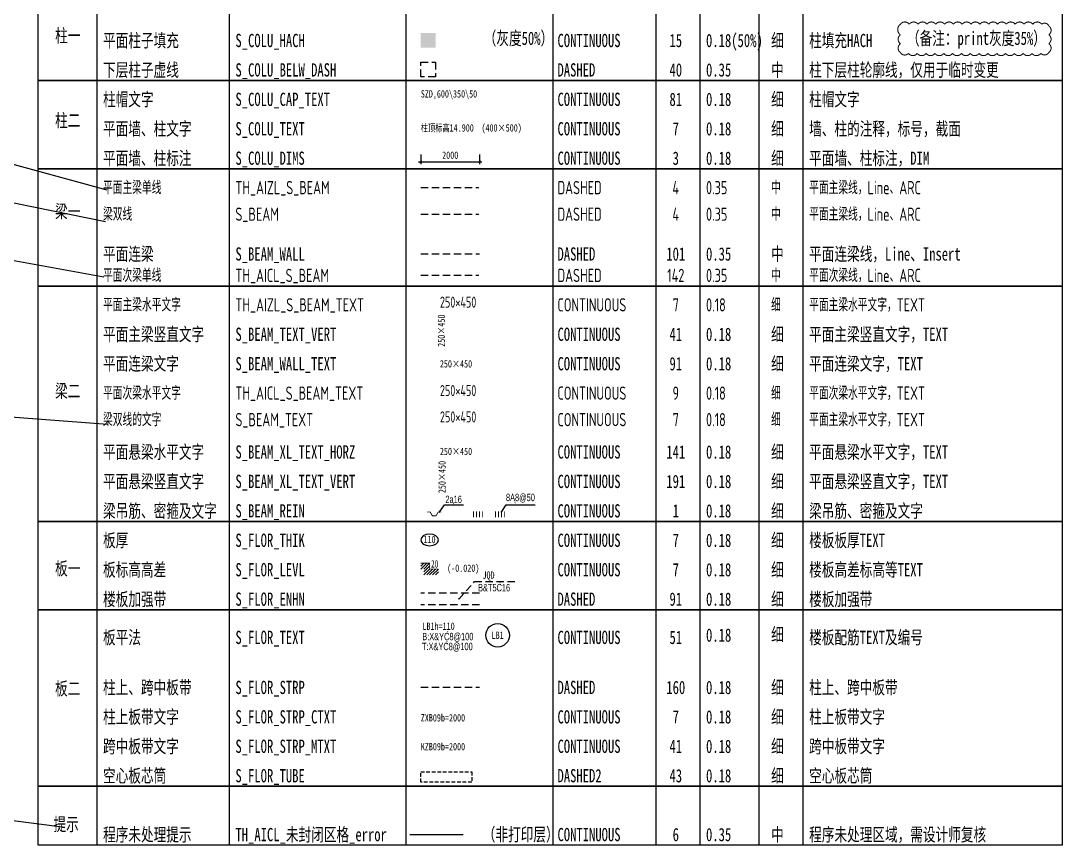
# Model space of a CAD drawing. Extents: x -128084 to -71631, y -24497 to 23329.
# Drawn here: x -107056 to -71661, y -24497 to 3514 of the extents above; entities that cross this region are included whole.
import ezdxf
from ezdxf.enums import TextEntityAlignment as Align

# ---------------------------------------------------------------- set-up
doc = ezdxf.new("R2010")
doc.units = 0
doc.header["$LTSCALE"] = 500
doc.header["$MEASUREMENT"] = 0
doc.linetypes.add('DASHED', pattern=[0.75, 0.5, -0.25])
doc.linetypes.add('DASHED2', pattern=[0.375, 0.25, -0.125])
doc.layers.get('0').update_dxf_attribs({"linetype": 'CONTINUOUS'})
doc.layers.get('Defpoints').update_dxf_attribs({"color": 2, "linetype": 'CONTINUOUS'})
for name, color, linetype in [('S_BEAM', 4, 'DASHED'), ('S_BEAM_REIN', 1, 'CONTINUOUS'), ('S_BEAM_TEXT', 7, 'CONTINUOUS'), ('S_BEAM_TEXT_VERT', 41, 'CONTINUOUS'), ('S_BEAM_WALL', 101, 'DASHED'), ('S_BEAM_WALL_TEXT', 91, 'CONTINUOUS'), ('S_BEAM_XL_TEXT_HORZ', 141, 'CONTINUOUS'), ('S_BEAM_XL_TEXT_VERT', 191, 'CONTINUOUS'), ('S_COLU_BELW_DASH', 40, 'DASHED'), ('S_COLU_CAP_TEXT', 81, 'CONTINUOUS'), ('S_COLU_DIMS', 3, 'CONTINUOUS'), ('S_COLU_HACH', 15, 'CONTINUOUS'), ('S_COLU_TEXT', 7, 'CONTINUOUS'), ('S_FLOR_ENHN', 91, 'DASHED'), ('S_FLOR_LEVL', 7, 'CONTINUOUS'), ('S_FLOR_STRP', 160, 'DASHED'), ('S_FLOR_STRP_CTXT', 7, 'CONTINUOUS'), ('S_FLOR_STRP_MTXT', 41, 'CONTINUOUS'), ('S_FLOR_TEXT', 51, 'CONTINUOUS'), ('S_FLOR_THIK', 7, 'CONTINUOUS'), ('S_FLOR_TUBE', 43, 'DASHED2'), ('S_PLAN_TEXT', 7, 'CONTINUOUS'), ('S_POST_CHAG', 50, 'CONTINUOUS'), ('S_TABL', 83, 'CONTINUOUS'), ('TH_AICL_S_BEAM', 142, 'DASHED'), ('TH_AICL_S_BEAM_TEXT', 7, 'CONTINUOUS'), ('TH_AIZL_S_BEAM', 4, 'DASHED'), ('TH_AIZL_S_BEAM_TEXT', 7, 'CONTINUOUS')]:
    doc.layers.add(name, color=color, linetype=linetype)
doc.layers.add('TH_AICL_未封闭区格_error', color=6, linetype='CONTINUOUS', plot=False)
doc.styles.add('TH-STYLE1', font='Stfangso_0.ttf', dxfattribs={"width": 0.7})
doc.styles.add('TH-STYLE3', font='tssdeng.shx', dxfattribs={"width": 0.7, "bigfont": 'tssdchn.shx'})
doc.dimstyles.new('TSSD_100_100', dxfattribs={"dimtxt": 250, "dimasz": 75, "dimexe": 75, "dimexo": 200, "dimgap": 100, "dimtad": 1, "dimdec": 3, "dimdsep": 46, "dimtxsty": 'TH-STYLE1', "dimblk": 'ARCHTICK', "dimcen": -100, "dimdle": 75, "dimclrt": 7, "dimadec": 0, "dimazin": 0, "dimtfac": 1, "dimtdec": 3, "dimtix": 1, "dimtmove": 2, "dimatfit": 3, "dimldrblk": 'ARCHTICK', "dimfxl": 200, "dimtolj": 1, "dimtzin": 0, "dimarcsym": 0})

# ---------------------------------------------------------------- blocks, each defined once
blk = doc.blocks.new('B-Num')
blk.add_circle((29, 399), 400)
at = {"style": 'TH-STYLE1', "width": 0.7, "flags": 8}
blk.add_attdef('LBN', text='', height=250, dxfattribs=at).set_placement((29, 278), align=Align.CENTER)
blk = doc.blocks.new('B-th')
at = {"layer": 'S_FLOR_THIK', "color": 7, "extrusion": (0, 0, -1)}
blk.add_ellipse((86, 189), major_axis=(-302, 0), ratio=0.653433, dxfattribs=at)
at = {"style": 'TH-STYLE1', "width": 0.7, "flags": 8}
blk.add_attdef('BTH', text='', height=250, dxfattribs=at).set_placement((87, 80), align=Align.CENTER)
blk = doc.blocks.new('BGC2')
for p, q in [((-200, 200), (-300, 100)), ((-100, 200), (-300, 0)), ((0, 200), (-200, 0)), ((0, 100), (-200, -100)), ((0, 0), (-200, -200)), ((100, 0), (-100, -200)), ((200, 0), (0, -200)), ((300, 0), (100, -200)), ((300, -100), (200, -200))]:
    blk.add_line(p, q)
at = {"const_width": 25}
blk.add_lwpolyline([(-300, 200), (0, 200), (0, 0), (300, 0)], dxfattribs=at)
at = {"style": 'TH-STYLE1', "width": 0.703625}
blk.add_attdef('BGC', text='', height=250, dxfattribs=at).set_placement((50, 50), (300, 50), align=Align.FIT)
blk = doc.blocks.new('_ArchTick')
at = {"color": 0, "const_width": 0.25}
blk.add_lwpolyline([(-0.53, -0.53), (0.53, 0.53)], dxfattribs=at)
blk = doc.blocks.new('*D20')
at = {"layer": 'Defpoints', "color": 0, "transparency": 16777216}
for p in [(-93461, -826), (-91461, -826), (-91461, -1280)]:
    blk.add_point(p, dxfattribs=at)
at = {"layer": 'S_COLU_DIMS', "color": 0, "lineweight": -2, "transparency": 16777216}
for p, q in [((-93461, -1026), (-93461, -1355)), ((-91461, -1026), (-91461, -1355)), ((-93536, -1280), (-91386, -1280))]:
    blk.add_line(p, q, dxfattribs=at)
at = {"layer": 'S_COLU_DIMS', "color": 0, "lineweight": -2, "transparency": 16777216, "xscale": 75, "yscale": 75, "zscale": 75, "rotation": 180}
blk.add_blockref('_ArchTick', (-93461, -1280), dxfattribs=at)
at = {"layer": 'S_COLU_DIMS', "color": 0, "lineweight": -2, "transparency": 16777216, "xscale": 75, "yscale": 75, "zscale": 75}
blk.add_blockref('_ArchTick', (-91461, -1280), dxfattribs=at)
at = {"layer": 'S_COLU_DIMS', "color": 7, "transparency": 16777216, "insert": (-92461, -1052), "char_height": 250, "attachment_point": 5, "style": 'TH-STYLE1'}
blk.add_mtext('\\A1;2000', dxfattribs=at)

msp = doc.modelspace()

# ---------------------------------------------------------------- linework, layer by layer
at = {"color": 6}
for p, q in [((-104125.7765, -2236.3716), (-121544.9088, 2519.9391)), ((-104228.9526, -5200.9287), (-120877.9206, -2158.2344)), ((-105562.2189, -23900.4802), (-126525.5143, -21189.1499))]:
    msp.add_line(p, q, dxfattribs=at)
for p, q in [((-104174.9148, -3319.907), (-127605.053, 1480.6365)), ((-104112.022, -10200), (-128084.1129, -8403.2551))]:
    msp.add_line(p, q)
at = {"layer": 'S_BEAM'}
msp.add_line((-93461.2973, -3052.5402), (-91490.8299, -3052.5402), dxfattribs=at)
at = {"layer": 'S_BEAM_REIN'}
for points in [[(-92832.2711, -13187.7038), (-92659.7772, -12929.4243), (-92005.1488, -12929.4243)], [(-90729.946, -13187.7038), (-90557.4521, -12929.4243), (-89578.9605, -12929.4243)]]:
    msp.add_lwpolyline(points, dxfattribs=at)
at = {"layer": 'S_BEAM_REIN', "const_width": 30}
for points in [[(-92765.9457, -13173.839), (-92865.9457, -13173.839), (-92945.9457, -13307.1723), (-93065.9457, -13307.1723), (-93145.9457, -13173.839), (-93245.9457, -13173.839)], [(-91669.2434, -13152.6305), (-91669.2434, -13352.6348)], [(-91569.2434, -13152.6305), (-91569.2434, -13352.6348)], [(-91469.2434, -13152.6305), (-91469.2434, -13352.6348)], [(-91369.2434, -13152.6305), (-91369.2434, -13352.6348)], [(-90920.6863, -13152.6305), (-90920.6863, -13352.6348)], [(-90820.6863, -13152.6305), (-90820.6863, -13352.6348)], [(-90720.6863, -13152.6305), (-90720.6863, -13352.6348)], [(-90620.6863, -13152.6305), (-90620.6863, -13352.6348)]]:
    msp.add_lwpolyline(points, dxfattribs=at)
at = {"layer": 'S_BEAM_WALL'}
msp.add_line((-93461.2973, -4404.1186), (-91461.2973, -4404.1186), dxfattribs=at)
at = {"layer": 'S_COLU_BELW_DASH'}
msp.add_lwpolyline([(-93461.2973, 1606.124), (-93461.2973, 2106.124), (-92961.2973, 2106.124), (-92961.2973, 1606.124)], close=True, dxfattribs=at)
at = {"layer": 'S_COLU_HACH'}
msp.add_solid([(-93461.2973, 3100.568), (-92961.2973, 3100.568), (-93461.2973, 2600.568), (-92961.2973, 2600.568)], dxfattribs=at)
at = {"layer": 'S_FLOR_ENHN'}
for p, q in [((-91461.2973, -15933.7492), (-93461.2973, -15933.7492)), ((-91461.2973, -16333.7492), (-93461.2973, -16333.7492))]:
    msp.add_line(p, q, dxfattribs=at)
msp.add_lwpolyline([(-92167.1453, -16136.5899), (-91634.9451, -15542.7323), (-90265.8528, -15542.7323)], dxfattribs=at)
at = {"layer": 'S_FLOR_ENHN', "const_width": 25}
msp.add_lwpolyline([(-92154.6453, -16124.0899, -1), (-92179.6453, -16124.0899, -1)], format="xyb", close=True, dxfattribs=at)
at = {"layer": 'S_FLOR_STRP'}
msp.add_line((-93461.2973, -19125.1057), (-91461.2973, -19125.1057), dxfattribs=at)
at = {"layer": 'S_FLOR_TUBE'}
msp.add_lwpolyline([(-93461.2973, -21999.9254), (-91730.2631, -21999.9254), (-91730.2631, -22357.7397), (-93461.2973, -22357.7397)], close=True, dxfattribs=at)
at = {"layer": 'S_POST_CHAG', "const_width": 35}
msp.add_lwpolyline([(-77158.4746, 3397.0332, -0.52056705), (-76858.4746, 3397.0332, -0.52056705), (-76558.4746, 3397.0332, -0.52056705), (-76258.4746, 3397.0332, -0.52056705), (-75958.4746, 3397.0332, -0.52056705), (-75658.4746, 3397.0332, -0.52056705), (-75358.4746, 3397.0332, -0.52056705), (-75058.4746, 3397.0332, -0.52056705), (-74758.4746, 3397.0332, -0.52056705), (-74458.4746, 3397.0332, -0.52056705), (-74158.4746, 3397.0332, -0.52056705), (-73858.4746, 3397.0332, -0.52056705), (-73558.4746, 3397.0332, -0.52056705), (-73258.4746, 3397.0332, -0.52056705), (-72958.4746, 3397.0332, -0.52056705), (-72658.4746, 3397.0332, -0.52056705), (-72358.4746, 3397.0332, -0.52056705), (-72115.9975, 3339.5103, -0.52056705), (-72115.9975, 3039.5103, -0.52056705), (-72115.9975, 2739.5103, -0.52056705), (-72115.9975, 2439.5103, -0.52056705), (-72386.0529, 2409.5657, -0.52056705), (-72686.0529, 2409.5657, -0.52056705), (-72986.0529, 2409.5657, -0.52056705), (-73286.0529, 2409.5657, -0.52056705), (-73586.0529, 2409.5657, -0.52056705), (-73886.0529, 2409.5657, -0.52056705), (-74186.0529, 2409.5657, -0.52056705), (-74486.0529, 2409.5657, -0.52056705), (-74786.0529, 2409.5657, -0.52056705), (-75086.0529, 2409.5657, -0.52056705), (-75386.0529, 2409.5657, -0.52056705), (-75686.0529, 2409.5657, -0.52056705), (-75986.0529, 2409.5657, -0.52056705), (-76286.0529, 2409.5657, -0.52056705), (-76586.0529, 2409.5657, -0.52056705), (-76886.0529, 2409.5657, -0.52056705), (-77158.4746, 2437.144, -0.52056705), (-77158.4746, 2737.144, -0.52056705), (-77158.4746, 3037.144, -0.52056705)], format="xyb", close=True, dxfattribs=at)
at = {"layer": 'S_TABL'}
for p, q in [((-104461.2973, 1486.568), (-104461.2973, 4486.568)), ((-99961.3014, 1486.568), (-99961.3014, 4486.568)), ((-93961.3014, 1486.568), (-93961.3014, 4486.568)), ((-88961.3054, 1486.568), (-88961.3054, 4486.568)), ((-85461.3014, 1486.568), (-85461.3014, 4486.568)), ((-83961.3014, 1486.568), (-83961.3014, 4486.568)), ((-81961.3014, 1486.568), (-81961.3014, 4486.568)), ((-80461.3014, 1486.568), (-80461.3014, 4486.568)), ((-104461.2973, -1513.432), (-104461.2973, 1486.568)), ((-99961.3014, -1513.432), (-99961.3014, 1486.568)), ((-93961.3014, -1513.432), (-93961.3014, 1486.568)), ((-88961.3054, -1513.432), (-88961.3054, 1486.568)), ((-85461.3014, -1513.432), (-85461.3014, 1486.568)), ((-83961.3014, -1513.432), (-83961.3014, 1486.568)), ((-81961.3014, -1513.432), (-81961.3014, 1486.568)), ((-80461.3014, -1513.432), (-80461.3014, 1486.568)), ((-104461.2973, -5496.7367), (-104461.2973, -1513.432)), ((-99961.3014, -5496.7367), (-99961.3014, -1513.432)), ((-93961.3014, -5496.7367), (-93961.3014, -1513.432)), ((-88961.3054, -5496.7367), (-88961.3054, -1513.432)), ((-85461.3014, -5496.7367), (-85461.3014, -1513.432)), ((-83961.3014, -5496.7367), (-83961.3014, -1513.432)), ((-81961.3014, -5496.7367), (-81961.3014, -1513.432)), ((-80461.3014, -5496.7367), (-80461.3014, -1513.432)), ((-104461.2973, -13496.7367), (-104461.2973, -5496.7367)), ((-99961.3014, -13496.7367), (-99961.3014, -5496.7367)), ((-93961.3014, -13496.7367), (-93961.3014, -5496.7367)), ((-88961.3054, -13496.7367), (-88961.3054, -5496.7367)), ((-85461.3014, -13496.7367), (-85461.3014, -5496.7367)), ((-83961.3014, -13496.7367), (-83961.3014, -5496.7367)), ((-81961.3014, -13496.7367), (-81961.3014, -5496.7367)), ((-80461.3014, -13496.7367), (-80461.3014, -5496.7367)), ((-104461.3014, -16496.7367), (-104461.2973, -13496.7367)), ((-99961.3014, -16496.7367), (-99961.3014, -13496.7367)), ((-93961.3014, -16496.7367), (-93961.3014, -13496.7367)), ((-88961.3054, -16496.7367), (-88961.3054, -13496.7367)), ((-85461.3014, -16496.7367), (-85461.3014, -13496.7367)), ((-83961.3014, -16496.7367), (-83961.3014, -13496.7367)), ((-81961.3014, -16496.7367), (-81961.3014, -13496.7367)), ((-80461.3014, -16496.7367), (-80461.3014, -13496.7367)), ((-104461.2973, -22496.7367), (-104461.3014, -16496.7367)), ((-99961.3014, -22496.7367), (-99961.3014, -16496.7367)), ((-93961.3014, -22496.7367), (-93961.3014, -16496.7367)), ((-88961.3054, -22496.7367), (-88961.3054, -16496.7367)), ((-85461.3014, -22496.7367), (-85461.3014, -16496.7367)), ((-83961.3014, -22496.7367), (-83961.3014, -16496.7367)), ((-81961.3014, -22496.7367), (-81961.3014, -16496.7367)), ((-80461.3014, -22496.7367), (-80461.3014, -16496.7367)), ((-106461.2973, -22496.7367), (-71661.3054, -22496.7367)), ((-104461.3014, -24496.7367), (-104461.3014, -22496.7367)), ((-99961.3014, -24496.7367), (-99961.3014, -22496.7367)), ((-93961.3014, -24496.7367), (-93961.3014, -22496.7367)), ((-88961.3054, -24496.7367), (-88961.3054, -22496.7367)), ((-85461.3014, -24496.7367), (-85461.3014, -22496.7367)), ((-83961.3014, -24496.7367), (-83961.3014, -22496.7367)), ((-81961.3014, -24496.7367), (-81961.3014, -22496.7367)), ((-80461.3014, -24496.7367), (-80461.3014, -22496.7367))]:
    msp.add_line(p, q, dxfattribs=at)
for points in [[(-106461.2973, 4486.568), (-71661.3054, 4486.568), (-71661.3054, 1486.568), (-106461.2973, 1486.568)], [(-106461.2973, 1486.568), (-71661.3054, 1486.568), (-71661.3054, -1513.432), (-106461.2973, -1513.432)], [(-106461.2973, -1513.432), (-71661.3054, -1513.432), (-71661.3054, -5496.7367), (-106461.2973, -5496.7367)], [(-106461.2973, -5496.7367), (-71661.3054, -5496.7367), (-71661.3054, -13496.7367), (-106461.2973, -13496.7367)], [(-106461.2973, -13496.7367), (-71661.3054, -13496.7367), (-71661.3054, -16496.7367), (-106461.2973, -16496.7367)], [(-106461.2973, -16496.7367), (-71661.3054, -16496.7367), (-71661.3054, -22496.7367), (-106461.2973, -22496.7367)], [(-106461.2973, -22496.7367), (-71661.3054, -22496.7367), (-71661.3054, -24496.7367), (-106461.2973, -24496.7367)]]:
    msp.add_lwpolyline(points, close=True, dxfattribs=at)
at = {"layer": 'TH_AICL_S_BEAM'}
msp.add_line((-93461.2973, -5132.7367), (-91490.8299, -5132.7367), dxfattribs=at)
at = {"layer": 'TH_AICL_未封闭区格_error'}
msp.add_line((-93839.1267, -24132.7367), (-92025.5622, -24132.7367), dxfattribs=at)
at = {"layer": 'TH_AIZL_S_BEAM'}
msp.add_line((-93461.2973, -2149.432), (-91490.8299, -2149.432), dxfattribs=at)

# ---------------------------------------------------------------- block references
at = {"layer": 'S_FLOR_LEVL'}
msp.add_blockref('BGC2', (-93161.2973, -15113.8958), dxfattribs=at).add_auto_attribs({'BGC': '20'})
at = {"layer": 'S_FLOR_TEXT'}
msp.add_blockref('B-Num', (-90878.0767, -17764.5626), dxfattribs=at).add_auto_attribs({'LBN': 'LB1'})
at = {"layer": 'S_FLOR_THIK'}
msp.add_blockref('B-th', (-93249.1472, -14314.0159), dxfattribs=at).add_auto_attribs({'BTH': '110'})

# ---------------------------------------------------------------- texts
at = {"layer": 'S_BEAM_REIN', "style": 'TH-STYLE1', "width": 0.7}
for s, p in [('2ą16', (-92624.9433, -12871.3532)), ('8Ą8@50', (-90566.4095, -12805.6953))]:
    msp.add_text(s, height=250, dxfattribs=at).set_placement(p)
at = {"layer": 'S_BEAM_TEXT', "style": 'TH-STYLE3', "width": 0.7}
msp.add_text('250×450', height=375, dxfattribs=at).set_placement((-92811.4945, -10244.9446), align=Align.BOTTOM_LEFT)
at = {"layer": 'S_BEAM_TEXT_VERT', "style": 'TH-STYLE1', "width": 0.7}
msp.add_text('250×450', height=250, rotation=90, dxfattribs=at).set_placement((-92562.5084, -7562.7942), align=Align.BOTTOM_LEFT)
at = {"layer": 'S_BEAM_WALL_TEXT', "style": 'TH-STYLE1', "width": 0.7}
msp.add_text('250×450', height=250, dxfattribs=at).set_placement((-92811.4945, -8340.6291), align=Align.BOTTOM_LEFT)
at = {"layer": 'S_BEAM_XL_TEXT_HORZ', "style": 'TH-STYLE1', "width": 0.7}
msp.add_text('250×450', height=250, dxfattribs=at).set_placement((-92811.4945, -11240.6291))
at = {"layer": 'S_BEAM_XL_TEXT_VERT', "style": 'TH-STYLE1', "width": 0.7}
msp.add_text('250×450', height=250, rotation=90, dxfattribs=at).set_placement((-92615.7379, -12534.1104))
at = {"layer": 'S_COLU_CAP_TEXT', "style": 'TH-STYLE1', "width": 0.7}
msp.add_text('SZD,600\\350\\50', height=250, dxfattribs=at).set_placement((-93461.2973, 831.634), align=Align.BOTTOM_LEFT)
at = {"layer": 'S_COLU_TEXT', "style": 'TH-STYLE1', "width": 0.7}
for s, p in [('柱顶标高14.900', (-93461.2973, -322.9682)), ('(400×500)', (-91397.6232, -322.9682))]:
    msp.add_text(s, height=250, dxfattribs=at).set_placement(p, align=Align.BOTTOM_LEFT)
at = {"layer": 'S_FLOR_ENHN', "style": 'TH-STYLE1', "width": 0.7}
for s, p in [('JQD', (-91365.2601, -15446.1779)), ('B&T5Ć16', (-91515.2448, -15871.1887))]:
    msp.add_text(s, height=250, dxfattribs=at).set_placement(p)
at = {"layer": 'S_FLOR_LEVL', "style": 'TH-STYLE1', "width": 0.7}
msp.add_text('(-0.020)', height=250, dxfattribs=at).set_placement((-92565.2591, -15207.8791))
at = {"layer": 'S_FLOR_STRP_CTXT', "style": 'TH-STYLE1', "width": 0.7}
msp.add_text('ZXB09b=2000', height=250, dxfattribs=at).set_placement((-93461.2973, -20369.2222), align=Align.BOTTOM_LEFT)
at = {"layer": 'S_FLOR_STRP_MTXT', "style": 'TH-STYLE1', "width": 0.7}
msp.add_text('KZB09b=2000', height=250, dxfattribs=at).set_placement((-93461.2973, -21348.9145), align=Align.BOTTOM_LEFT)
at = {"layer": 'S_FLOR_TEXT', "style": 'TH-STYLE1', "width": 0.7}
for s, p in [('LB1h=110', (-93404.3667, -17180.7282)), ('B:X&YĆ8@100', (-93412.1324, -17533.3052)), ('T:X&YĆ8@100', (-93422.3474, -17870.5527))]:
    msp.add_text(s, height=250, dxfattribs=at).set_placement(p)
at = {"layer": 'S_PLAN_TEXT', "style": 'TH-STYLE1', "width": 0.7}
for s, p in [('（灰度50%%%）', (-88961.2973, 2561.6209)), ('（备注：print灰度35%%%）', (-72215.121, 2561.6209)), ('（非打印层）', (-88776.5207, -24491.8551))]:
    msp.add_text(s, height=450, dxfattribs=at).set_placement(p, align=Align.BOTTOM_RIGHT)
at = {"layer": 'S_PLAN_TEXT', "width": 0.7}
for s, style, p in [('平面柱子填充', 'TH-STYLE1', (-104261.2973, 2486.568)), ('S_COLU_HACH', 'TH-STYLE1', (-99761.2973, 2486.568)), ('CONTINUOUS', 'TH-STYLE1', (-88814.6697, 2486.568)), ('0.18(50%%%)', 'TH-STYLE1', (-83766.5093, 2486.568)), ('细', 'TH-STYLE1', (-81554.952, 2486.568)), ('柱填充HACH', 'TH-STYLE1', (-80261.2973, 2486.568)), ('下层柱子虚线', 'TH-STYLE1', (-104261.2973, 1486.568)), ('中', 'TH-STYLE1', (-81554.952, 1486.568)), ('柱下层柱轮廓线，仅用于临时变更', 'TH-STYLE1', (-80261.2973, 1486.568)), ('S_COLU_BELW_DASH', 'TH-STYLE1', (-99761.2973, 1486.568)), ('DASHED', 'TH-STYLE1', (-88814.6697, 1486.568)), ('0.35', 'TH-STYLE1', (-83766.5093, 1486.568)), ('柱帽文字', 'TH-STYLE1', (-104261.2973, 486.568)), ('S_COLU_CAP_TEXT', 'TH-STYLE1', (-99761.2973, 486.568)), ('CONTINUOUS', 'TH-STYLE1', (-88814.6697, 486.568)), ('0.18', 'TH-STYLE1', (-83766.5093, 486.568)), ('细', 'TH-STYLE1', (-81554.952, 486.568)), ('柱帽文字', 'TH-STYLE1', (-80261.2973, 486.568)), ('平面墙、柱文字', 'TH-STYLE1', (-104261.2973, -513.432)), ('S_COLU_TEXT', 'TH-STYLE1', (-99761.2973, -513.432)), ('CONTINUOUS', 'TH-STYLE1', (-88814.6697, -513.432)), ('0.18', 'TH-STYLE1', (-83766.5093, -513.432)), ('细', 'TH-STYLE1', (-81554.952, -513.432)), ('墙、柱的注释，标号，截面', 'TH-STYLE1', (-80261.2973, -513.432)), ('平面墙、柱标注', 'TH-STYLE1', (-104261.2973, -1513.432)), ('S_COLU_DIMS', 'TH-STYLE1', (-99761.2973, -1513.432)), ('CONTINUOUS', 'TH-STYLE1', (-88814.6697, -1513.432)), ('0.18', 'TH-STYLE1', (-83766.5093, -1513.432)), ('细', 'TH-STYLE1', (-81554.952, -1513.432)), ('平面墙、柱标注，DIM', 'TH-STYLE1', (-80261.2973, -1513.432)), ('平面主梁单线', 'TH-STYLE3', (-104261.2973, -2513.432)), ('TH_AIZL_S_BEAM', 'TH-STYLE3', (-99761.2973, -2513.432)), ('DASHED', 'TH-STYLE3', (-88814.6697, -2513.432)), ('0.35', 'TH-STYLE3', (-83766.5093, -2513.432)), ('中', 'TH-STYLE3', (-81554.949, -2513.432)), ('平面主梁线，Line、ARC', 'TH-STYLE3', (-80261.2973, -2513.432)), ('梁双线', 'TH-STYLE3', (-104261.2973, -3416.5402)), ('S_BEAM', 'TH-STYLE3', (-99761.2973, -3416.5402)), ('DASHED', 'TH-STYLE3', (-88814.6697, -3416.5402)), ('0.35', 'TH-STYLE3', (-83766.5093, -3416.5402)), ('中', 'TH-STYLE3', (-81554.949, -3416.5402)), ('平面主梁线，Line、ARC', 'TH-STYLE3', (-80261.2973, -3416.5402)), ('平面连梁', 'TH-STYLE1', (-104261.2973, -4768.1186)), ('S_BEAM_WALL', 'TH-STYLE1', (-99761.2973, -4768.1186)), ('DASHED', 'TH-STYLE1', (-88814.6697, -4768.1186)), ('0.35', 'TH-STYLE1', (-83766.5093, -4768.1186)), ('中', 'TH-STYLE1', (-81554.949, -4768.1186)), ('平面连梁线，Line、Insert', 'TH-STYLE1', (-80261.2973, -4768.1186)), ('平面次梁单线', 'TH-STYLE3', (-104261.2973, -5496.7367)), ('TH_AICL_S_BEAM', 'TH-STYLE3', (-99761.2973, -5496.7367)), ('DASHED', 'TH-STYLE3', (-88814.6697, -5496.7367)), ('0.35', 'TH-STYLE3', (-83766.5093, -5496.7367)), ('中', 'TH-STYLE3', (-81554.949, -5496.7367)), ('平面次梁线，Line、ARC', 'TH-STYLE3', (-80261.2973, -5496.7367)), ('平面主梁水平文字', 'TH-STYLE3', (-104261.2973, -6496.7367)), ('TH_AIZL_S_BEAM_TEXT', 'TH-STYLE3', (-99761.2973, -6496.7367)), ('CONTINUOUS', 'TH-STYLE3', (-88814.6697, -6496.7367)), ('0.18', 'TH-STYLE3', (-83766.5093, -6496.7367)), ('细', 'TH-STYLE3', (-81554.952, -6496.7367)), ('平面主梁水平文字，TEXT', 'TH-STYLE3', (-80261.2973, -6496.7367)), ('平面主梁竖直文字', 'TH-STYLE1', (-104261.2973, -7496.7367)), ('S_BEAM_TEXT_VERT', 'TH-STYLE1', (-99761.2973, -7496.7367)), ('CONTINUOUS', 'TH-STYLE1', (-88814.6697, -7496.7367)), ('0.18', 'TH-STYLE1', (-83766.5093, -7496.7367)), ('细', 'TH-STYLE1', (-81554.952, -7496.7367)), ('平面主梁竖直文字，TEXT', 'TH-STYLE1', (-80261.2973, -7496.7367)), ('平面连梁文字', 'TH-STYLE1', (-104261.2973, -8496.7367)), ('S_BEAM_WALL_TEXT', 'TH-STYLE1', (-99761.2973, -8496.7367)), ('CONTINUOUS', 'TH-STYLE1', (-88814.6697, -8496.7367)), ('0.18', 'TH-STYLE1', (-83766.5093, -8496.7367)), ('细', 'TH-STYLE1', (-81554.952, -8496.7367)), ('平面连梁文字，TEXT', 'TH-STYLE1', (-80261.2973, -8496.7367)), ('平面次梁水平文字', 'TH-STYLE3', (-104261.2973, -9496.7367)), ('TH_AICL_S_BEAM_TEXT', 'TH-STYLE3', (-99761.2973, -9496.7367)), ('CONTINUOUS', 'TH-STYLE3', (-88814.6697, -9496.7367)), ('0.18', 'TH-STYLE3', (-83766.5093, -9496.7367)), ('细', 'TH-STYLE3', (-81554.952, -9496.7367)), ('平面次梁水平文字，TEXT', 'TH-STYLE3', (-80261.2973, -9496.7367)), ('梁双线的文字', 'TH-STYLE3', (-104261.2973, -10396.7367)), ('S_BEAM_TEXT', 'TH-STYLE3', (-99761.2973, -10396.7367)), ('CONTINUOUS', 'TH-STYLE3', (-88814.6697, -10396.7367)), ('0.18', 'TH-STYLE3', (-83766.5093, -10396.7367)), ('细', 'TH-STYLE3', (-81554.952, -10396.7367)), ('平面主梁水平文字，TEXT', 'TH-STYLE3', (-80261.2973, -10396.7367)), ('平面悬梁水平文字', 'TH-STYLE1', (-104261.2973, -11496.7367)), ('S_BEAM_XL_TEXT_HORZ', 'TH-STYLE1', (-99761.2973, -11496.7367)), ('CONTINUOUS', 'TH-STYLE1', (-88814.6697, -11496.7367)), ('0.18', 'TH-STYLE1', (-83766.5093, -11496.7367)), ('细', 'TH-STYLE1', (-81554.952, -11496.7367)), ('平面悬梁水平文字，TEXT', 'TH-STYLE1', (-80261.2973, -11496.7367)), ('平面悬梁竖直文字', 'TH-STYLE1', (-104261.2973, -12496.7367)), ('S_BEAM_XL_TEXT_VERT', 'TH-STYLE1', (-99761.2973, -12496.7367)), ('CONTINUOUS', 'TH-STYLE1', (-88814.6697, -12496.7367)), ('0.18', 'TH-STYLE1', (-83766.5093, -12496.7367)), ('细', 'TH-STYLE1', (-81554.952, -12496.7367)), ('平面悬梁竖直文字，TEXT', 'TH-STYLE1', (-80261.2973, -12496.7367)), ('梁吊筋、密箍及文字', 'TH-STYLE1', (-104261.2973, -13496.7367)), ('S_BEAM_REIN', 'TH-STYLE1', (-99761.2973, -13496.7367)), ('CONTINUOUS', 'TH-STYLE1', (-88814.6697, -13496.7367)), ('0.18', 'TH-STYLE1', (-83766.5093, -13496.7367)), ('细', 'TH-STYLE1', (-81554.952, -13496.7367)), ('梁吊筋、密箍及文字', 'TH-STYLE1', (-80261.2973, -13496.7367)), ('板厚', 'TH-STYLE1', (-104261.3014, -14496.7367)), ('S_FLOR_THIK', 'TH-STYLE1', (-99761.3014, -14496.7367)), ('CONTINUOUS', 'TH-STYLE1', (-88814.6697, -14496.7367)), ('0.18', 'TH-STYLE1', (-83766.5093, -14496.7367)), ('细', 'TH-STYLE1', (-81554.952, -14496.7367)), ('楼板板厚TEXT', 'TH-STYLE1', (-80261.2973, -14496.7367)), ('板标高高差', 'TH-STYLE1', (-104261.3014, -15496.7367)), ('细', 'TH-STYLE1', (-81554.952, -15496.7367)), ('楼板高差标高等TEXT', 'TH-STYLE1', (-80261.2973, -15496.7367)), ('S_FLOR_LEVL', 'TH-STYLE1', (-99761.3014, -15496.7367)), ('CONTINUOUS', 'TH-STYLE1', (-88814.6697, -15496.7367)), ('0.18', 'TH-STYLE1', (-83766.5093, -15496.7367)), ('楼板加强带', 'TH-STYLE1', (-104261.3014, -16496.7367)), ('S_FLOR_ENHN', 'TH-STYLE1', (-99761.3014, -16496.7367)), ('DASHED', 'TH-STYLE1', (-88814.6697, -16496.7367)), ('0.18', 'TH-STYLE1', (-83766.5093, -16496.7367)), ('细', 'TH-STYLE1', (-81554.952, -16496.7367)), ('楼板加强带', 'TH-STYLE1', (-80261.2973, -16496.7367)), ('板平法', 'TH-STYLE1', (-104261.3014, -17796.7367)), ('S_FLOR_TEXT', 'TH-STYLE1', (-99761.3014, -17796.7367)), ('CONTINUOUS', 'TH-STYLE1', (-88814.6697, -17796.7367)), ('0.18', 'TH-STYLE1', (-83766.5093, -17719.0562)), ('细', 'TH-STYLE1', (-81554.952, -17696.5585)), ('楼板配筋TEXT及编号', 'TH-STYLE1', (-80261.2973, -17796.7367)), ('柱上、跨中板带', 'TH-STYLE1', (-104261.3014, -19496.7367)), ('S_FLOR_STRP', 'TH-STYLE1', (-99761.3014, -19496.7367)), ('DASHED', 'TH-STYLE1', (-88814.6697, -19496.7367)), ('0.18', 'TH-STYLE1', (-83766.5093, -19496.7367)), ('细', 'TH-STYLE1', (-81554.952, -19496.7367)), ('柱上、跨中板带', 'TH-STYLE1', (-80261.2973, -19496.7367)), ('柱上板带文字', 'TH-STYLE1', (-104261.3014, -20496.7367)), ('S_FLOR_STRP_CTXT', 'TH-STYLE1', (-99761.3014, -20496.7367)), ('CONTINUOUS', 'TH-STYLE1', (-88814.6697, -20496.7367)), ('0.18', 'TH-STYLE1', (-83766.5093, -20496.7367)), ('细', 'TH-STYLE1', (-81554.952, -20496.7367)), ('柱上板带文字', 'TH-STYLE1', (-80261.2973, -20496.7367)), ('跨中板带文字', 'TH-STYLE1', (-104261.3014, -21496.7367)), ('细', 'TH-STYLE1', (-81554.952, -21496.7367)), ('跨中板带文字', 'TH-STYLE1', (-80261.2973, -21496.7367)), ('S_FLOR_STRP_MTXT', 'TH-STYLE1', (-99761.3014, -21496.7367)), ('CONTINUOUS', 'TH-STYLE1', (-88814.6697, -21496.7367)), ('0.18', 'TH-STYLE1', (-83766.5093, -21496.7367)), ('空心板芯筒', 'TH-STYLE1', (-104261.3014, -22496.7367)), ('S_FLOR_TUBE', 'TH-STYLE1', (-99761.3014, -22496.7367)), ('DASHED2', 'TH-STYLE1', (-88814.6697, -22496.7367)), ('0.18', 'TH-STYLE1', (-83766.5093, -22496.7367)), ('细', 'TH-STYLE1', (-81554.952, -22496.7367)), ('空心板芯筒', 'TH-STYLE1', (-80261.2973, -22496.7367)), ('程序未处理提示', 'TH-STYLE1', (-104261.2973, -24496.7367)), ('TH_AICL_未封闭区格_error', 'TH-STYLE1', (-99761.2973, -24496.7367)), ('CONTINUOUS', 'TH-STYLE1', (-88814.6697, -24496.7367)), ('0.35', 'TH-STYLE1', (-83766.5093, -24496.7367)), ('中', 'TH-STYLE1', (-81554.951, -24496.7367)), ('程序未处理区域，需设计师复核', 'TH-STYLE1', (-80261.2973, -24496.7367))]:
    msp.add_text(s, height=450, dxfattribs=dict(at, style=style)).set_placement(p, align=Align.BOTTOM_LEFT)
for s, style, p in [('15', 'TH-STYLE1', (-84794.0064, 2486.568)), ('40', 'TH-STYLE1', (-84794.0064, 1486.568)), ('81', 'TH-STYLE1', (-84794.0064, 486.568)), ('7', 'TH-STYLE1', (-84794.0064, -513.432)), ('3', 'TH-STYLE1', (-84794.0064, -1513.432)), ('4', 'TH-STYLE3', (-84794.0064, -2513.432)), ('4', 'TH-STYLE3', (-84794.0064, -3416.5402)), ('101', 'TH-STYLE1', (-84794.0064, -4768.1186)), ('142', 'TH-STYLE3', (-84794.0064, -5496.7367)), ('7', 'TH-STYLE3', (-84794.0064, -6496.7367)), ('41', 'TH-STYLE1', (-84794.0064, -7496.7367)), ('91', 'TH-STYLE1', (-84794.0064, -8496.7367)), ('9', 'TH-STYLE3', (-84794.0064, -9496.7367)), ('7', 'TH-STYLE3', (-84794.0064, -10396.7367)), ('141', 'TH-STYLE1', (-84794.0064, -11496.7367)), ('191', 'TH-STYLE1', (-84794.0064, -12496.7367)), ('1', 'TH-STYLE1', (-84794.0064, -13496.7367)), ('7', 'TH-STYLE1', (-84794.0064, -14496.7367)), ('7', 'TH-STYLE1', (-84794.0064, -15496.7367)), ('91', 'TH-STYLE1', (-84794.0064, -16496.7367)), ('51', 'TH-STYLE1', (-84794.0064, -17796.7367)), ('160', 'TH-STYLE1', (-84794.0064, -19496.7367)), ('7', 'TH-STYLE1', (-84794.0064, -20496.7367)), ('41', 'TH-STYLE1', (-84794.0064, -21496.7367)), ('43', 'TH-STYLE1', (-84794.0064, -22496.7367)), ('6', 'TH-STYLE1', (-84794.0064, -24496.7367))]:
    msp.add_text(s, height=450, dxfattribs=dict(at, style=style)).set_placement(p, align=Align.BOTTOM_CENTER)
at = {"layer": 'S_PLAN_TEXT', "char_height": 450, "attachment_point": 5, "style": 'TH-STYLE1'}
for s, insert in [('柱一', (-105461.2973, 2986.568)), ('柱二', (-105461.2973, 105.649)), ('梁一', (-105461.2973, -2985.8274)), ('梁二', (-105461.2973, -9085.9527)), ('板一', (-105461.2973, -15119.0684)), ('板二', (-105461.2973, -19197.9374)), ('提示', (-105515.9081, -23809.1966))]:
    msp.add_mtext(s, dxfattribs=dict(at, insert=insert))
at = {"layer": 'TH_AICL_S_BEAM_TEXT', "style": 'TH-STYLE3', "width": 0.7}
msp.add_text('250×450', height=375, dxfattribs=at).set_placement((-92811.4945, -9350.1669), align=Align.BOTTOM_LEFT)
at = {"layer": 'TH_AIZL_S_BEAM_TEXT', "style": 'TH-STYLE3', "width": 0.7}
msp.add_text('250×450', height=375, dxfattribs=at).set_placement((-92811.4945, -6344.9446), align=Align.BOTTOM_LEFT)

# ---------------------------------------------------------------- dimensions: what is measured, and where the dimension line sits
at = {"layer": 'S_COLU_DIMS'}
dim = msp.add_linear_dim(base=(-91461.2973, -1280.4898), p1=(-93461.2973, -826.2943), p2=(-91461.2973, -826.2943), dimstyle='TSSD_100_100', dxfattribs=at)
dim.commit()
dim.dimension.update_dxf_attribs({"geometry": '*D20', "text_midpoint": (-92461.2973, -1052.4594)})

doc.saveas('drawing.dxf')
